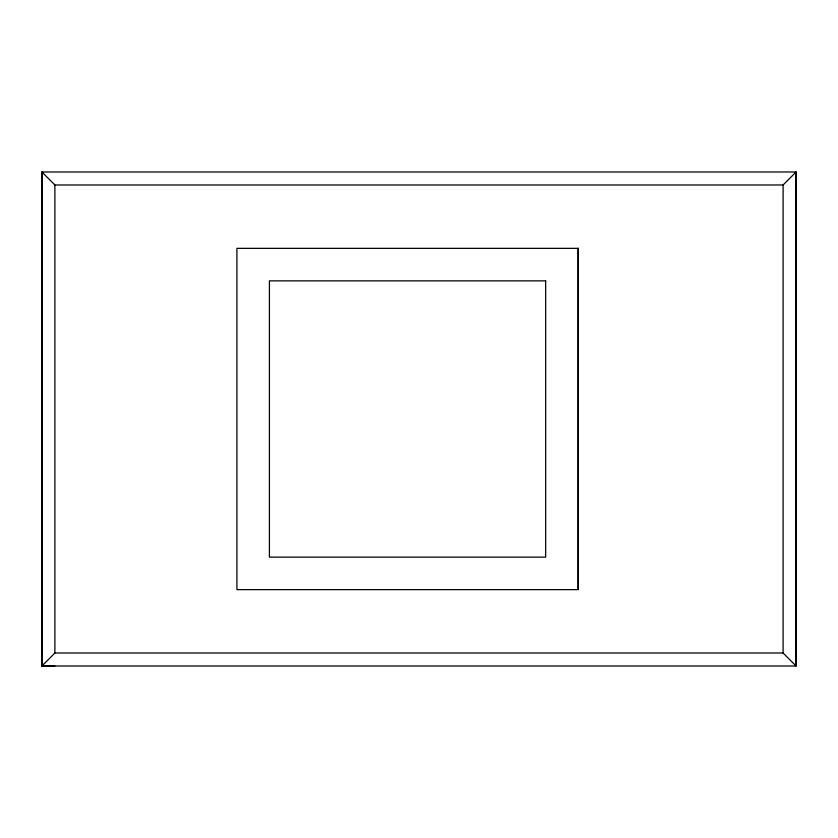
<?xml version="1.0" encoding="UTF-8"?>
<svg xmlns="http://www.w3.org/2000/svg" width="838" height="838" viewBox="0 0 838 838"><rect width="100%" height="100%" fill="white"/><g stroke="black" fill="none" stroke-linecap="round" stroke-linejoin="round"><path stroke-width="1.26" d="M54.899 666.021L41.91 665.969L41.9 171.979L796.1 171.979L796.1 666.011L41.9 666L41.9 171.979L54.899 184.978L783.101 184.978L796.1 171.979L796.079 666L783.101 653.001L783.101 184.978M41.9 666L54.899 653.001L783.101 653.001M578.157 248.352L578.157 589.627M54.899 184.978L54.899 653.001M578.178 248.352L236.913 248.352L236.913 589.627L578.178 589.627L578.178 248.352M545.674 280.856L269.417 280.856L269.417 557.123L545.674 557.123L545.674 280.856"/></g></svg>
